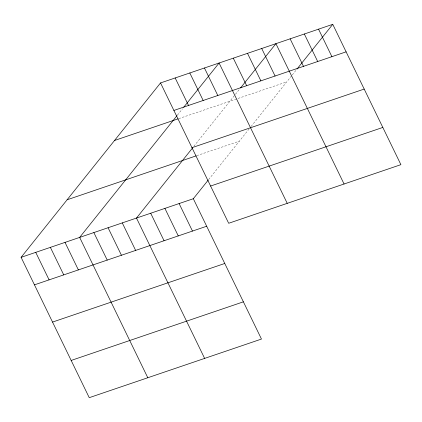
<?xml version="1.0" encoding="UTF-8"?>
<svg xmlns="http://www.w3.org/2000/svg" width="422" height="422" viewBox="0 0 422 422"><rect width="100%" height="100%" fill="white"/><g stroke="black" fill="none" stroke-linecap="round" stroke-linejoin="round"><path stroke-width="0.32" stroke-dasharray="2.11 1.58" d="M177.404 115.148L182.515 108.755M193.846 146.323L235.022 94.823M235.418 94.333L239.743 88.921M208.663 179.545L249.059 129.011M251.085 126.479L291.855 75.485M292.251 74.995L296.576 69.583M178.638 118.672L286.744 81.879M196.71 155.681L239.337 141.175"/><path stroke-width="0.63" d="M208.268 180.036L193.323 198.725L261.466 339.061L89.242 397.672L21.1 257.336L160.534 82.939L332.758 24.328L400.9 164.664L228.677 223.275L160.534 82.939M177.008 115.644L79.658 237.407L147.8 377.748M183.697 107.278L219.087 63.01L287.234 203.346M192.632 147.848L136.491 218.068L204.633 358.405M240.529 87.94L275.925 43.666L344.067 184.003M296.967 69.092L332.758 24.328M173.89 110.448L346.114 51.843M114.52 140.489L178.021 118.877M191.973 147.679L364.197 89.074M67.114 199.785L196.093 155.892M210.599 186.039L382.823 127.433M21.1 257.336L193.323 198.725M34.462 284.85L206.685 226.239M52.539 322.081L224.762 263.47M71.165 360.441L243.388 301.83M318.547 29.16L331.908 56.675M304.341 33.997L317.697 61.512M290.13 38.835L303.492 66.344M261.714 48.504L275.075 76.018M247.508 53.341L260.865 80.85M233.297 58.173L246.659 85.687M204.448 67.989L217.81 95.504M189.81 72.974L203.172 100.483M175.172 77.954L188.534 105.468M179.113 203.562L192.474 231.077M164.907 208.399L178.263 235.909M150.696 213.231L164.058 240.746M122.28 222.906L135.641 250.415M108.074 227.738L121.43 255.252M93.863 232.575L107.225 260.089M65.014 242.392L78.376 269.906M50.376 247.371L63.738 274.886M35.738 252.356L49.1 279.865"/></g></svg>
